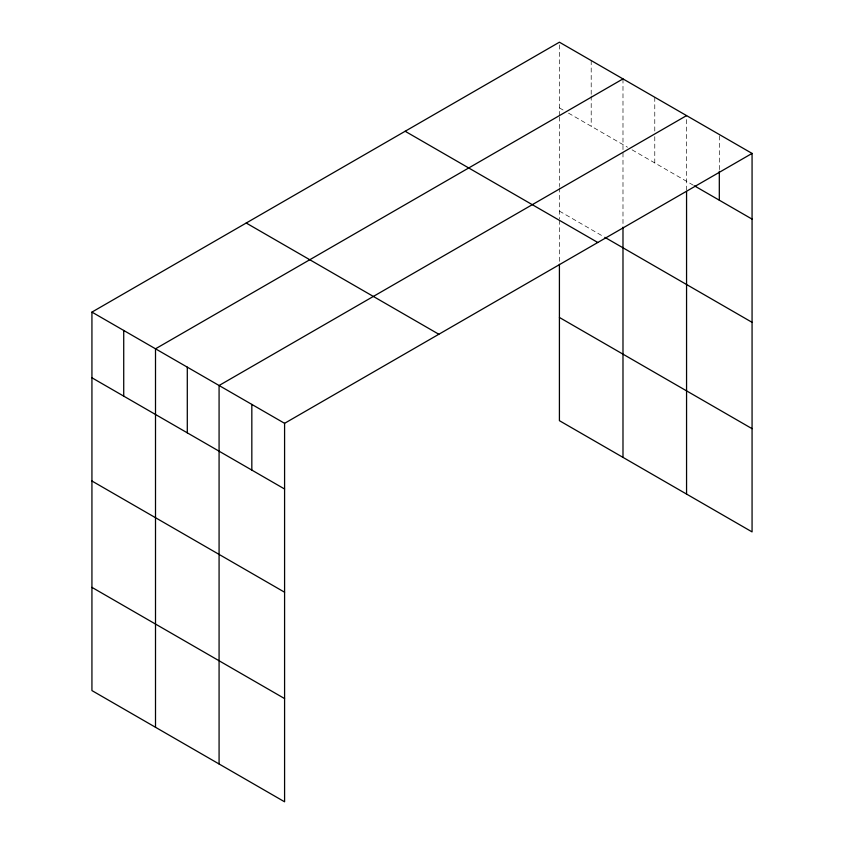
<?xml version="1.0" encoding="UTF-8"?>
<svg xmlns="http://www.w3.org/2000/svg" width="844" height="844" viewBox="0 0 844 844"><rect width="100%" height="100%" fill="white"/><g stroke="black" fill="none" stroke-linecap="round" stroke-linejoin="round"><path stroke-width="0.63" stroke-dasharray="4.22 3.17" d="M559.414 116.915L559.414 186.598M559.414 115.628L559.414 42.2M686.562 190.322L686.562 115.607M559.414 107.884L563.961 110.511M568.497 113.128L627.535 147.215M632.072 149.831L693.335 185.205M559.414 211.105L603.692 236.668M719.31 135.831L719.31 169.982M654.775 97.26L654.775 131.411M654.775 136.665L654.775 162.945M622.988 78.903L622.988 225.875M591.201 60.557L591.201 94.707M591.201 96.026L591.201 126.241M559.414 187.885L559.414 218.891M559.414 220.189L559.414 262.99"/><path stroke-width="1.27" d="M752.067 153.418L284.586 423.319L284.586 801.8L91.933 690.582L91.933 312.101L559.414 42.2L752.067 153.418L752.067 531.899L559.414 420.681L559.414 264.277M686.562 191.62L686.562 494.088M622.988 78.903L155.507 348.804L155.507 727.285M686.562 115.607L219.081 385.508L219.081 763.989M694.464 185.859L752.067 219.113M604.831 237.322L752.067 322.334M405.152 131.263L597.795 242.492M559.414 317.46L752.067 428.678M246.205 223.027L438.848 334.256M91.933 312.101L284.586 423.319M91.933 377.785L284.586 489.003M91.933 481.006L284.586 592.224M91.933 587.361L284.586 698.579M719.31 171.3L719.31 200.197M622.988 227.163L622.988 457.385M251.828 404.413L251.828 470.097M187.294 367.151L187.294 432.835M123.72 330.447L123.72 396.131"/></g></svg>
